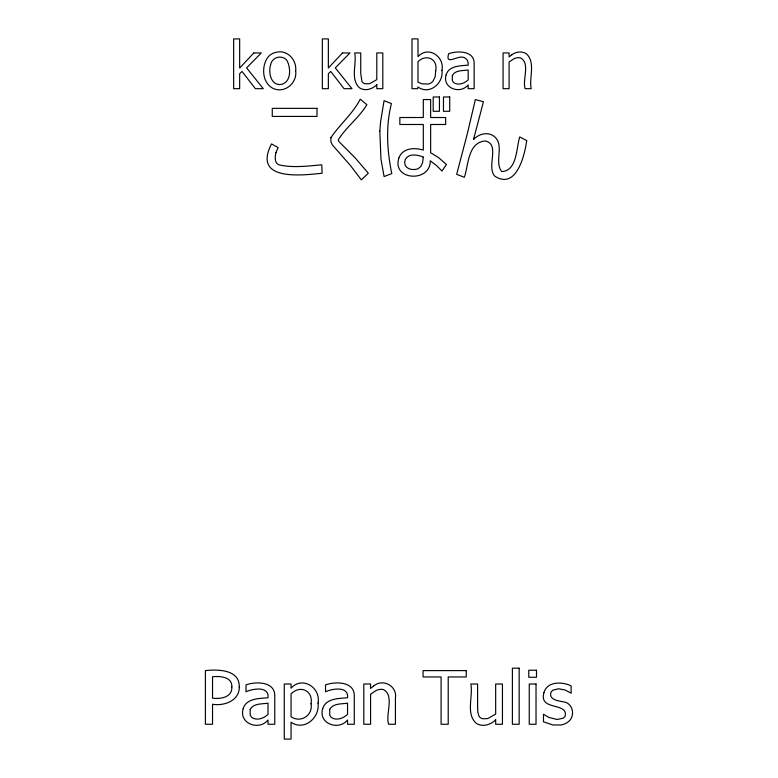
<?xml version="1.0" encoding="UTF-8"?>
<svg xmlns="http://www.w3.org/2000/svg" width="778" height="778" viewBox="0 0 778 778"><rect width="100%" height="100%" fill="white"/><g stroke="black" fill="none" stroke-linecap="round" stroke-linejoin="round"><path stroke-width="1.17" d="M379.82 131.035L380.957 159.043L384.079 176.548L391.781 173.611C387.045 150.572 385.596 126.581 391.412 103.591L384.079 100.654L380.598 121.738L379.82 131.035M435.758 70.701L435.106 76.798L433.132 81.009A8.412 8.412 0 0 1 428.085 84.063L422.036 83.81L418 82.225L418 61.744C425.906 53.672 438.004 58.525 435.758 70.701M318.037 703.069C320.069 717.472 304.363 731.476 291.05 722.237L291.05 739.1L284.271 739.1L284.271 684.008L291.05 684.008L291.05 688.219C302.175 675.615 321.032 687.635 318.037 703.069M295.679 70.827C297.361 83.071 284.67 93.827 273.088 88.41C261.943 82.818 261.155 66.052 268.147 56.911A14.247 14.247 0 0 1 276.326 52.262C287.432 49.442 296.895 60.11 295.679 70.827M441.962 70.224C443.849 83.042 429.544 95.422 418 87.019L417.621 88.682L411.99 88.682L411.99 38.9L418 38.9L418 56.687C428.017 45.319 444.773 56.473 441.962 70.224M239.274 686.78C239.741 700.638 224.161 706.268 212.54 704.255L212.54 724.26L205.402 724.26L205.402 670.607C217.616 669.294 239.536 669.294 239.274 686.78M543.919 692.731C538.609 711.364 568.611 701.688 565.12 716.402L563.301 718.162L557.106 719.494L548.996 717.481L543.482 714.243L543.482 721.838L552.944 724.96L560.617 724.989A15.356 15.356 0 0 0 568.562 721.556C575.516 716.003 572.997 703.049 563.632 701.882C558.468 700.861 548.052 699.753 551.164 691.934L552.886 690.174L558.546 688.763L564.974 689.95L571.12 693.198L571.12 685.953C562.484 681.431 546.983 681.178 543.919 692.731M270.598 64.778C268.089 72.665 271.084 86.659 281.937 84.277C291.429 81.398 290.865 67.667 286.946 60.509A8.091 8.091 0 0 0 281.947 57.348C276.822 56.065 271.444 59.536 270.598 64.778M311.044 703.827C313.213 715.332 300.6 723.423 291.05 716.723L291.05 693.918C299.919 684.659 313.408 690.446 311.044 703.827M243.174 708.709C238.583 723.608 259.132 731.145 268.021 719.971L268.021 724.26L274.76 724.26L274.76 696.728C275.684 681.47 256.37 681.207 246.013 684.873L246.013 691.759C252.714 688.647 269.334 685.768 268.021 697.769C259.356 698.488 246.188 698.304 243.174 708.709M322.695 708.709C318.105 723.608 338.654 731.145 347.542 719.971L347.542 724.26L354.282 724.26L354.282 696.728C355.206 681.47 335.892 681.207 325.535 684.873L325.535 691.759C332.235 688.647 348.855 685.768 347.542 697.769C338.877 698.488 325.71 698.304 322.695 708.709M446.105 74.883C442.03 88.108 460.275 94.809 468.171 84.88L468.171 88.682L474.152 88.682L474.152 64.243C474.969 50.696 457.824 50.463 448.624 53.711C444.792 67.355 459.817 52.603 465.74 58.613C467.957 59.984 468.268 62.785 468.171 65.167C460.479 65.809 448.78 65.644 446.105 74.883M423.31 157.117L422.6 162.563L420.83 166.463L418.01 168.797C413.604 170.246 407.935 169.808 405.25 165.549L404.609 162.612L405.25 159.587C408.878 152.974 417.582 154.734 423.31 157.117M275.927 152.624C275.13 156.641 274.099 162.787 278.855 164.81C292.771 168.058 307.611 166.054 321.752 164.81L322.121 173.241C301.203 175.429 252.247 181.274 271.522 143.92L278.125 147.587L275.927 152.624M231.844 686.964C232.437 697.428 220.427 699.237 212.54 698.167L212.54 676.734C219.989 675.956 232.398 676.763 231.844 686.964M250.166 709.419L250.205 715.186L251.664 717.374C256.896 721.08 263.8 718.308 268.021 714.35L268.021 703.176C262.011 704.187 253.54 703.118 250.166 709.419M329.687 709.419L329.726 715.186L331.185 717.374C336.417 721.08 343.331 718.308 347.542 714.35L347.542 703.176C341.532 704.187 333.062 703.118 329.687 709.419M452.31 75.515L452.349 80.63L453.642 82.575C458.291 85.872 464.427 83.402 468.171 79.881L468.171 69.971C462.832 70.866 455.305 69.913 452.31 75.515M398.832 158.119C391.84 180.739 430.681 182.655 430.273 160.783L436.507 165.549L442.001 171.043L446.407 164.45L438.607 157.662L430.642 152.712L430.642 124.49L445.668 124.49L445.668 117.517L430.642 117.517L430.642 99.555L423.31 99.555L423.31 117.517L399.843 117.517L399.843 124.49L423.31 124.49L423.31 150.144C414.616 147.256 402.284 147.937 398.832 158.119M330.893 137.706L330.961 142.014L332.206 144.737L350.528 165.636L361.352 179.844L368.315 173.241L355.478 158.216L338.8 141.44L338.255 139.884C346.035 127.164 359.105 117.76 366.846 104.69L360.243 99.185C352.794 113.763 339.83 124.354 330.893 137.706M526.696 140.614C524.732 155.26 516.368 190.133 494.798 176.178C486.124 166.56 500.497 144.173 485.268 140.983C467.792 142.364 468.57 164.946 464.369 177.277L456.667 174.35L467.208 134.205L475.368 99.555L483.43 101.753L473.53 139.515C478.587 133.942 487.777 131.414 494.108 136.335C505.048 145.136 493.787 161.736 501.761 171.598C517.321 170.839 516.222 147.713 519.723 136.947L526.696 140.614M253.803 52.943L239.663 68.046L239.663 38.9L233.643 38.9L233.643 88.682L239.663 88.682L239.663 73.745L242.026 71.44L255.369 88.682L263.275 88.682L246.607 67.89L261.291 52.943L253.803 52.943M342.495 52.943L328.355 68.046L328.355 38.9L322.335 38.9L322.335 88.682L328.355 88.682L328.355 73.745L330.718 71.44L344.061 88.682L351.967 88.682L335.289 67.89L349.983 52.943L342.495 52.943M511.759 54.791L509.094 56.911L509.094 52.943L503.074 52.943L503.074 88.682L509.094 88.682L509.094 61.997L513.743 58.885A10.26 10.26 0 0 1 520.404 57.844C530.684 63.076 522.087 80.115 525.15 88.682L531.17 88.682C528.952 77.79 535.741 62.755 526.56 53.906C522.116 50.842 515.96 51.679 511.759 54.791M373.576 686.089L370.571 688.472L370.571 684.008L363.793 684.008L363.793 724.26L370.571 724.26L370.571 694.209L375.813 690.689A11.553 11.553 0 0 1 383.311 689.522C394.884 695.425 385.198 714.612 388.66 724.26L395.428 724.26L395.428 698.129C397.48 686.011 382.708 678.037 373.576 686.089M376.795 84.714C372.409 89.11 365.193 91.473 359.611 87.914C349.964 79.288 356.976 63.854 354.71 52.943L360.729 52.943L360.729 73.297L361.877 81.291A4.629 4.629 0 0 0 365.417 83.791L369.793 83.635L376.795 79.628L376.795 52.943L382.805 52.943L382.805 88.682L376.795 88.682L376.795 84.714M495.674 719.786C490.743 724.736 482.603 727.401 476.331 723.394C465.458 713.669 473.355 696.291 470.807 684.008L477.585 684.008L477.585 706.92L477.818 712.24L478.878 715.935A5.213 5.213 0 0 0 482.866 718.746L487.787 718.571L495.674 714.058L495.674 684.008L502.442 684.008L502.442 724.26L495.674 724.26L495.674 719.786M439.434 96.987L433.2 96.987L433.2 111.283L439.434 111.283L439.434 96.987M449.703 96.987L443.47 96.987L443.47 111.283L449.703 111.283L449.703 96.987M316.986 108.356L272.261 108.356L272.261 116.418L316.986 116.418L316.986 108.356M519.159 668.185L512.391 668.185L512.391 724.26L519.159 724.26L519.159 668.185M536.499 670.247L528.787 670.247L528.787 677.268L536.499 677.268L536.499 670.247M466.236 670.607L423.067 670.607L423.067 676.948L441.087 676.948L441.087 724.26L448.216 724.26L448.216 676.948L466.236 676.948L466.236 670.607M536.023 684.008L529.254 684.008L529.254 724.26L536.023 724.26L536.023 684.008"/></g></svg>
